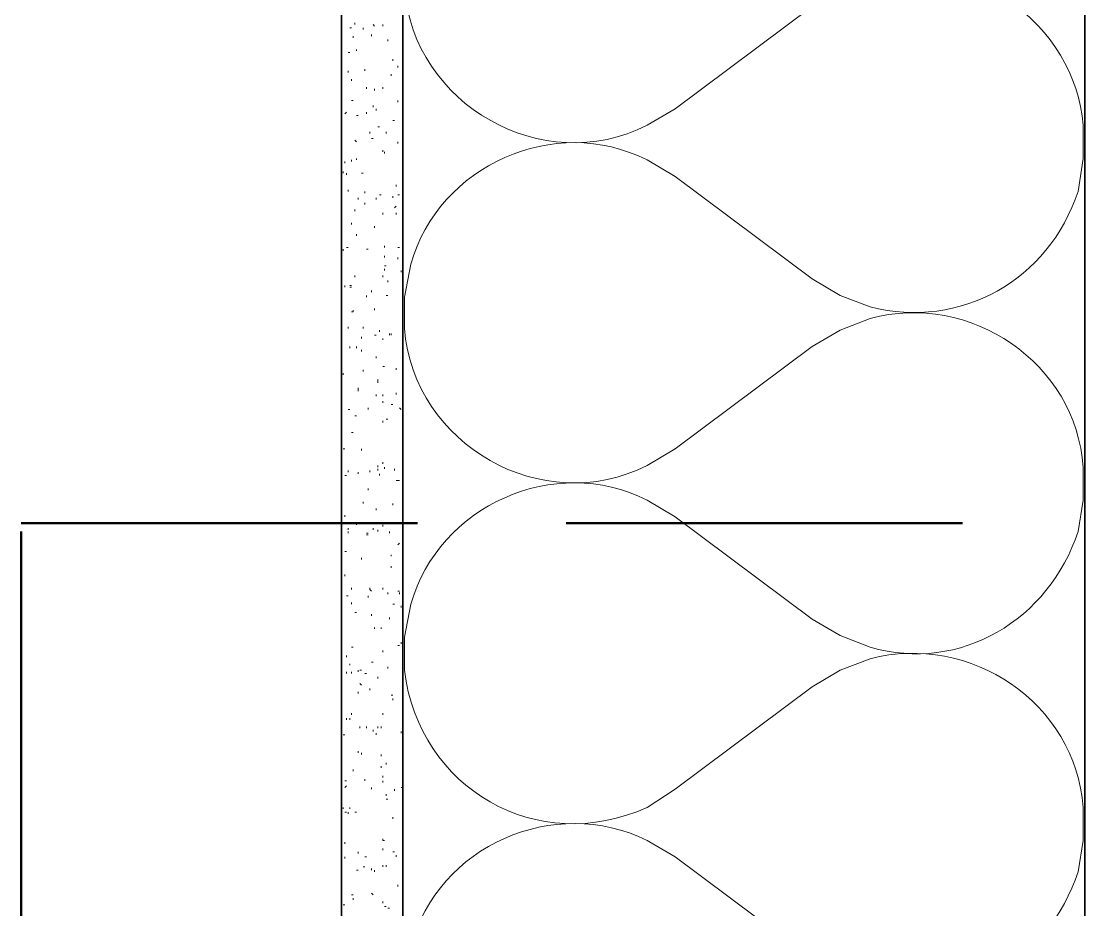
# Model space of a CAD drawing. Header units: inches. Extents: x 5 to 516, y -193 to 129.
# Drawn here: x 91.398 to 92.113, y -189.36 to -188.762 of the extents above; entities that cross this region are included whole.
import ezdxf

# ---------------------------------------------------------------- set-up
doc = ezdxf.new("R2010")
doc.units = ezdxf.units.IN
doc.header["$MEASUREMENT"] = 0
doc.linetypes.add('PDF_IMPORT', pattern=[1, 0.8, -0.2])
doc.layers.add('PDF8_Geometry', color=7, linetype='Continuous')

msp = doc.modelspace()

# ---------------------------------------------------------------- linework, layer by layer
at = {"layer": 'PDF8_Geometry', "lineweight": 35}
for points in [[(92.1132939, -189.8957831), (92.1132939, -187.895783), (92.154405, -187.895783), (92.154405, -189.8957831)], [(91.6132938, -189.8546717), (91.6132938, -187.9168938), (91.654405, -187.9168938), (91.654405, -189.8546717)]]:
    msp.add_lwpolyline(points, close=True, dxfattribs=at)
at = {"layer": 'PDF8_Geometry', "lineweight": 15}
for points in [[(91.818849, -188.8324498), (91.8377379, -188.8213387), (91.9299601, -188.7524498), (91.948849, -188.7413387), (91.968849, -188.7335609)], [(91.6221824, -188.7635608), (91.6221824, -188.7646719)], [(91.6199602, -188.7668943), (91.6188491, -188.7668943)], [(91.6277388, -188.7680054), (91.6277388, -188.7668943)], [(91.6344052, -188.7646722), (91.6355163, -188.7657833)], [(91.6410716, -188.7657832), (91.6410716, -188.7646721)], [(91.6210724, -188.773561), (91.6210724, -188.7724499)], [(91.6332953, -188.7713386), (91.6332953, -188.7724497)], [(91.6444059, -188.7757831), (91.6444059, -188.774672)], [(91.6544044, -188.7757831), (91.6544044, -188.774672)], [(91.6188503, -188.7835609), (91.6177392, -188.7835609)], [(91.6232946, -188.7824498), (91.6232946, -188.7813387)], [(91.647738, -188.7891165), (91.647738, -188.7880054)], [(91.6177381, -188.7968942), (91.6177381, -188.7957831)], [(91.6288488, -188.7957832), (91.6288488, -188.794672)], [(91.6466281, -188.7991164), (91.6466281, -188.7980052)], [(91.6510723, -188.793561), (91.6510723, -188.7924499)], [(91.6199602, -188.8024498), (91.6199602, -188.8013387)], [(91.629961, -188.8068944), (91.629961, -188.8080055)], [(91.6355152, -188.8091165), (91.6355152, -188.8080054)], [(91.6410716, -188.8080054), (91.6410716, -188.8068943)], [(91.6210724, -188.8157832), (91.6199613, -188.8157832)], [(91.6344052, -188.8202277), (91.6344052, -188.8191166)], [(91.6510723, -188.8168943), (91.6510723, -188.8157831)], [(91.6166282, -188.8235609), (91.6155171, -188.8246721)], [(91.6244045, -188.8257831), (91.6232934, -188.8257831)], [(91.629961, -188.8235609), (91.629961, -188.8246721)], [(91.6366274, -188.8213388), (91.6366274, -188.8224499)], [(91.6388495, -188.8335608), (91.6377384, -188.8335608)], [(91.647738, -188.8291166), (91.6488491, -188.8291166)], [(92.108849, -188.8768942), (92.1121823, -188.854672), (92.1121823, -188.8324498)], [(91.6221824, -188.8424499), (91.6232935, -188.843561)], [(91.6321831, -188.8380054), (91.6321831, -188.8368943)], [(91.6344052, -188.8413388), (91.6332941, -188.8413388)], [(91.6432938, -188.8380054), (91.6432938, -188.8368943)], [(91.6410716, -188.8502277), (91.6410716, -188.8491165)], [(91.6510723, -188.843561), (91.6510723, -188.8446721)], [(91.6199602, -188.8568943), (91.6199602, -188.8557832)], [(91.6232946, -188.8546719), (91.6232946, -188.855783)], [(91.6421838, -188.8502277), (91.6421838, -188.8513388)], [(91.818849, -188.8557831), (91.8377379, -188.8668942), (91.9299601, -188.9357831), (91.948849, -188.9468942), (91.968849, -188.954672)], [(91.614406, -188.8646721), (91.614406, -188.863561)], [(91.615516, -188.8580054), (91.615516, -188.8568943)], [(91.6166282, -188.8657831), (91.6166282, -188.864672)], [(91.6266266, -188.8646721), (91.6277377, -188.8646721)], [(91.6177381, -188.8768944), (91.6177381, -188.8757833)], [(91.6288488, -188.8768944), (91.6288488, -188.8780055)], [(91.6499601, -188.8735609), (91.6499601, -188.8724498)], [(91.6244045, -188.8824497), (91.6244045, -188.8813386)], [(91.6288488, -188.8857832), (91.6288488, -188.8846721)], [(91.6366274, -188.8824497), (91.6366274, -188.8813386)], [(91.6388495, -188.8791165), (91.6399606, -188.8791165)], [(91.647738, -188.8813386), (91.647738, -188.8802275)], [(91.6521823, -188.8791165), (91.6510712, -188.8791165)], [(91.6221824, -188.8902277), (91.6221824, -188.8891166)], [(91.6410716, -188.8924499), (91.6410716, -188.8913387)], [(91.6499601, -188.8868942), (91.648849, -188.8880054)], [(91.6499601, -188.8924499), (91.6499601, -188.8913387)], [(91.6199602, -188.8991165), (91.6199602, -188.8980054)], [(91.6232946, -188.9068943), (91.6232946, -188.9057832)], [(91.6355152, -188.9002276), (91.6355152, -188.9013387)], [(91.6421838, -188.914672), (91.6421838, -188.9135609)], [(91.614406, -188.9168942), (91.614406, -188.915783)], [(91.6177381, -188.914672), (91.616627, -188.914672)], [(91.6310709, -188.9157831), (91.6299598, -188.9157831)], [(91.6421838, -188.9213387), (91.6421838, -188.9202276)], [(91.6510723, -188.914672), (91.6521835, -188.914672)], [(91.6432938, -188.9268943), (91.6421826, -188.9268943)], [(91.6510723, -188.9213387), (91.6510723, -188.9224498)], [(91.6599601, -188.9257831), (91.6555156, -188.9480053), (91.6555156, -188.9691165)], [(91.6221824, -188.9346721), (91.6221824, -188.9335609)], [(91.6410716, -188.933561), (91.6410716, -188.9346721)], [(91.6421838, -188.9302275), (91.6421838, -188.9291164)], [(91.6532945, -188.9313389), (91.6532945, -188.9302277)], [(91.615516, -188.9402277), (91.615516, -188.9413388)], [(91.6199602, -188.9402277), (91.6188491, -188.9402277)], [(91.6188503, -188.9413387), (91.6199614, -188.9413387)], [(91.6444059, -188.9368942), (91.6444059, -188.9380053)], [(91.629961, -188.9480054), (91.629961, -188.9468943)], [(91.6332953, -188.9446719), (91.6332953, -188.9435608)], [(91.6444059, -188.9468943), (91.6432948, -188.9468943)], [(91.6210724, -188.9568942), (91.6210724, -188.9580053)], [(91.6355152, -188.9557832), (91.6355152, -188.9568943)], [(91.6199602, -188.9580053), (91.6210713, -188.9580053)], [(91.818849, -189.0613387), (91.8377379, -189.0502276), (91.9299601, -188.9813387), (91.948849, -188.9702276), (91.968849, -188.9624498)], [(91.6177381, -188.9691165), (91.6177381, -188.9680054)], [(91.6277388, -188.9691165), (91.6277388, -188.9680054)], [(91.6388495, -188.9713386), (91.6388495, -188.9702275)], [(91.6266266, -188.9746721), (91.6266266, -188.9757832)], [(91.6366274, -188.9735611), (91.6355162, -188.9735611)], [(91.6410716, -188.9757832), (91.6410716, -188.9768943)], [(91.6455159, -188.9735611), (91.6455159, -188.97245)], [(91.6466281, -188.9735611), (91.6466281, -188.97245)], [(91.6188503, -188.9824499), (91.6188503, -188.9813388)], [(91.6232946, -188.9813388), (91.6232946, -188.9824499)], [(91.6266266, -188.9835609), (91.6266266, -188.9846721)], [(91.6366274, -188.9891166), (91.6366274, -188.9880054)], [(91.614406, -189.0002275), (91.614406, -188.9991164)], [(91.6277388, -188.9968943), (91.6277388, -188.9980054)], [(91.6410716, -188.9946722), (91.6421827, -188.9946722)], [(91.6499601, -188.9957832), (91.6499601, -188.9968943)], [(91.6377396, -189.003561), (91.6377396, -189.0046721)], [(91.6377396, -189.0057831), (91.6377396, -189.004672)], [(91.6132938, -189.0080055), (91.6132938, -189.0091166)], [(91.6244045, -189.0113388), (91.6244045, -189.0102277), (91.6244045, -189.0091165)], [(91.6366274, -189.0146722), (91.6366274, -189.0135611)], [(91.6410716, -189.0146722), (91.6410716, -189.0135611)], [(91.6499601, -189.0135609), (91.6499601, -189.0124497)], [(91.6410716, -189.0180054), (91.6410716, -189.0191165)], [(91.647738, -189.0202275), (91.6466269, -189.0202275)], [(91.6188503, -189.023561), (91.6177392, -189.023561)], [(91.6221824, -189.0280053), (91.6232935, -189.0280053)], [(91.6310709, -189.023561), (91.6310709, -189.0224499)], [(91.6521823, -189.0224499), (91.6532934, -189.0235611)], [(91.6410716, -189.0324498), (91.6410716, -189.0313387)], [(91.6444059, -189.0302277), (91.6432948, -189.0302277)], [(91.6210724, -189.0391165), (91.6199613, -189.0391165)], [(91.614406, -189.0502277), (91.6155171, -189.0502277)], [(91.6266266, -189.0513388), (91.6266266, -189.0502277)], [(91.6544044, -189.054672), (91.6544044, -189.0535609)], [(91.6377396, -189.0613387), (91.6377396, -189.0624498)], [(91.6377396, -189.0646721), (91.6377396, -189.063561)], [(91.6410716, -189.0602276), (91.6410716, -189.0591165)], [(91.6421838, -189.0635611), (91.6421838, -189.06245)], [(91.6488502, -189.0646721), (91.6488502, -189.063561)], [(92.108849, -189.1057831), (92.1121823, -189.084672), (92.1121823, -189.0624498)], [(91.615516, -189.0680053), (91.6166271, -189.0680053)], [(91.6177381, -189.0657832), (91.6177381, -189.0646721)], [(91.6244045, -189.0668943), (91.6244045, -189.0657832)], [(91.6321831, -189.0646721), (91.6321831, -189.0657833)], [(91.6388495, -189.0680053), (91.6388495, -189.0668942)], [(91.6521835, -189.0713388), (91.6510723, -189.0713388), (91.6499612, -189.0713388)], [(91.6310709, -189.0780055), (91.6310709, -189.0768944)], [(91.6132938, -189.0802276), (91.6132938, -189.0791165)], [(91.6277388, -189.0868943), (91.6277388, -189.0857832)], [(91.818849, -189.084672), (91.8377379, -189.0957831), (91.9299601, -189.164672), (91.948849, -189.1757832), (91.968849, -189.1835609)], [(91.6366274, -189.0913389), (91.6366274, -189.0902278)], [(91.647738, -189.0880054), (91.647738, -189.0868943)], [(91.6544044, -189.0880054), (91.6544044, -189.0868943)], [(91.615516, -189.0957831), (91.615516, -189.094672)], [(91.6177381, -189.1035609), (91.6177381, -189.104672)], [(91.6177381, -189.1068944), (91.6177381, -189.1057832)], [(91.6232946, -189.1013387), (91.6232946, -189.1002276)], [(91.629961, -189.1068944), (91.6310721, -189.1068944)], [(91.6344052, -189.1046719), (91.6344052, -189.1035608)], [(91.6377396, -189.1057833), (91.6377396, -189.1046722)], [(91.6410716, -189.1024498), (91.6410716, -189.1013387)], [(91.6455159, -189.1057833), (91.6455159, -189.1068944)], [(91.629961, -189.1080054), (91.6310721, -189.1080054)], [(91.6521823, -189.113561), (91.6510712, -189.1146721)], [(91.6166282, -189.1191166), (91.6155171, -189.1191166)], [(91.6466281, -189.1224498), (91.6466281, -189.1213387)], [(91.6266266, -189.124672), (91.6266266, -189.1235609)], [(91.6544044, -189.124672), (91.6544044, -189.1257831)], [(91.615516, -189.1346721), (91.615516, -189.1357832)], [(91.6466281, -189.1291165), (91.6466281, -189.1302276)], [(91.6177381, -189.1491166), (91.616627, -189.1491166)], [(91.6199602, -189.1435609), (91.6199602, -189.1446721)], [(91.6310709, -189.1491166), (91.6310709, -189.1502277)], [(91.6332942, -189.1457831), (91.6321831, -189.144672), (91.6321831, -189.1435609)], [(91.6410716, -189.144672), (91.6410716, -189.1435609)], [(91.6444059, -189.1468944), (91.6444059, -189.1480055)], [(91.6521823, -189.1457831), (91.6510712, -189.1457831)], [(91.6521823, -189.1480055), (91.6521823, -189.1468944)], [(91.6199602, -189.1546722), (91.6199602, -189.1535611)], [(91.647738, -189.1546722), (91.6488491, -189.1546722)], [(91.6532945, -189.1568943), (91.6532945, -189.1557832)], [(91.6599601, -189.154672), (91.6555156, -189.1768943), (91.6555156, -189.1991165)], [(91.6232946, -189.1602275), (91.6221835, -189.1602275)], [(91.6332953, -189.1613388), (91.6332953, -189.16245)], [(91.6455159, -189.163561), (91.6455159, -189.1646721)], [(91.6355152, -189.1713387), (91.6355152, -189.1702276)], [(91.6399594, -189.1713387), (91.6399594, -189.1702276)], [(91.6210724, -189.183561), (91.6199613, -189.183561)], [(91.6410716, -189.1868942), (91.6410716, -189.1857831)], [(91.6521823, -189.1824499), (91.6510712, -189.1824499)], [(91.6532945, -189.1813389), (91.6532945, -189.1802278)], [(91.6166282, -189.1902277), (91.6166282, -189.1891166)], [(91.818849, -189.2913387), (91.8377379, -189.2791165), (91.9299601, -189.2102276), (91.948849, -189.1991165), (91.968849, -189.1913387)], [(91.6166282, -189.2013386), (91.6166282, -189.2002275)], [(91.6188503, -189.1957833), (91.6188503, -189.1946722)], [(91.6199602, -189.2002276), (91.6199602, -189.2013387)], [(91.6244045, -189.2002276), (91.6244045, -189.1991165)], [(91.6266266, -189.1991165), (91.6255155, -189.1991165)], [(91.6332953, -189.1935609), (91.6344064, -189.1935609)], [(91.6444059, -189.1980054), (91.6444059, -189.1968943)], [(91.629961, -189.2013386), (91.6288498, -189.2013386)], [(91.6377396, -189.203561), (91.6377396, -189.2046722)], [(91.6244045, -189.214672), (91.6244045, -189.2135609)], [(91.6255167, -189.2080053), (91.6266278, -189.2091164)], [(91.6321831, -189.2124499), (91.6321831, -189.2113387)], [(91.647738, -189.2157831), (91.6466269, -189.2157831)], [(91.647738, -189.2191165), (91.647738, -189.2180054)], [(91.6199602, -189.2291164), (91.6199602, -189.2280053)], [(91.6410716, -189.2291164), (91.6410716, -189.2280053)], [(91.6166282, -189.2324499), (91.6166282, -189.2313388)], [(91.6188503, -189.2324499), (91.6188503, -189.2313388)], [(91.615516, -189.2424498), (91.6144049, -189.2424498)], [(91.6255167, -189.2368944), (91.6255167, -189.2380056)], [(91.629961, -189.2380055), (91.629961, -189.2368944)], [(91.6344052, -189.2402276), (91.6344052, -189.2391165)], [(91.6366274, -189.2424498), (91.6366274, -189.2413387)], [(91.6377396, -189.2380055), (91.6377396, -189.2368944)], [(91.6399594, -189.2380055), (91.6399594, -189.2368944)], [(91.6532945, -189.2402276), (91.6532945, -189.2413388)], [(91.6244045, -189.253561), (91.6244045, -189.2546721)], [(91.6266266, -189.2557831), (91.6266266, -189.254672)], [(91.6399594, -189.2568942), (91.6399594, -189.2557831)], [(91.6399594, -189.2646722), (91.6399594, -189.2635611)], [(91.6432938, -189.2624498), (91.6432938, -189.2613387)], [(91.6210724, -189.2668944), (91.6210724, -189.2657832)], [(91.6410716, -189.2702276), (91.6410716, -189.2713387)], [(91.6166282, -189.273561), (91.6155171, -189.273561)], [(91.6166282, -189.2768942), (91.6155171, -189.2780053)], [(91.6288488, -189.273561), (91.6288488, -189.2724499)], [(91.6332953, -189.2791166), (91.6332953, -189.2780055)], [(91.6410716, -189.2746721), (91.6410716, -189.273561)], [(91.6544044, -189.2780053), (91.6532933, -189.2780053)], [(91.6432938, -189.2835609), (91.6432938, -189.2824498)], [(91.6432938, -189.2857833), (91.6444049, -189.2857833)], [(91.6488502, -189.2802277), (91.6488502, -189.2791166)], [(91.614406, -189.29245), (91.614406, -189.2913389)], [(91.6188503, -189.29245), (91.6188503, -189.2913389)], [(92.108849, -189.3346721), (92.1121823, -189.313561), (92.1121823, -189.2913387)], [(91.615516, -189.2946721), (91.6166271, -189.2946721)], [(91.6177381, -189.2946721), (91.6177381, -189.2957832)], [(91.6221824, -189.2946721), (91.6232935, -189.2946721)], [(91.647738, -189.2991164), (91.647738, -189.2980053)], [(91.615516, -189.3157832), (91.615516, -189.3146721)], [(91.6410716, -189.3124498), (91.6410716, -189.3135609)], [(91.6421838, -189.3135611), (91.6410727, -189.3135611)], [(91.6544044, -189.3135611), (91.6544044, -189.31245)], [(91.818849, -189.313561), (91.8377379, -189.3246721), (91.9299601, -189.393561), (91.948849, -189.4057832), (91.968849, -189.413561)], [(91.6244045, -189.3224499), (91.6244045, -189.3213388)], [(91.6410716, -189.3202278), (91.6410716, -189.3191167)], [(91.647738, -189.3213388), (91.6488491, -189.3213388)], [(91.615516, -189.3257831), (91.615516, -189.324672)], [(91.6288488, -189.324672), (91.6299599, -189.324672)], [(91.6499601, -189.324672), (91.6499601, -189.3235609)], [(91.6232946, -189.3335609), (91.6244057, -189.3335609)], [(91.6288488, -189.3313387), (91.6277377, -189.3313387)], [(91.6332953, -189.3324498), (91.6332953, -189.3335609)], [(91.6355152, -189.3346722), (91.6355152, -189.3335611)], [(91.6410716, -189.3313387), (91.6410716, -189.3302276)], [(91.6432938, -189.3313387), (91.6432938, -189.3302276)], [(91.6210724, -189.3502277), (91.6199613, -189.3502277)], [(91.6332953, -189.3491166), (91.6344064, -189.3502277)], [(91.6510723, -189.3446721), (91.6510723, -189.343561)], [(91.615516, -189.3568944), (91.6144049, -189.3568944)], [(91.6210724, -189.3524498), (91.6210724, -189.3535609)], [(91.6410716, -189.354672), (91.6410716, -189.3557831)], [(91.6421838, -189.3580054), (91.6432949, -189.3580054)], [(91.6455159, -189.3591165), (91.6444048, -189.3591165)]]:
    msp.add_lwpolyline(points, dxfattribs=at)
at = {"layer": 'PDF8_Geometry', "linetype": 'PDF_IMPORT', "lineweight": 50, "ltscale": 0.333333}
msp.add_lwpolyline([(93.0755155, -189.1002277), (93.0755155, -190.1057832), (91.3977389, -190.1057834), (91.397738, -189.1002276), (93.0755168, -189.1002277)], dxfattribs=at)
at = {"layer": 'PDF8_Geometry', "lineweight": 15}
for points in [[(92.1121823, -188.8324498), (92.1070712, -188.7640424), (92.0351638, -188.7127831), (91.968849, -188.7335609)], [(91.6555156, -188.7402275), (91.6618489, -188.8186535), (91.7484601, -188.8680053), (91.818849, -188.8324498)], [(91.818849, -188.8557831), (91.7566267, -188.8242646), (91.6785527, -188.8595053), (91.6599601, -188.9257831)], [(91.968849, -188.954672), (92.029886, -188.970172), (92.0889786, -188.9367091), (92.108849, -188.8768942)], [(92.1121823, -189.0624498), (92.1076638, -188.9925054), (92.0361453, -188.9440424), (91.968849, -188.9624498)], [(91.6555156, -188.9691165), (91.6618489, -189.0475424), (91.7484601, -189.0968942), (91.818849, -189.0613387)], [(91.818849, -189.084672), (91.7566267, -189.0531535), (91.6785527, -189.0883757), (91.6599601, -189.154672)], [(91.968849, -189.1835609), (92.0301638, -189.201172), (92.0889786, -189.1650239), (92.108849, -189.1057831)], [(92.1121823, -189.2913387), (92.1072379, -189.2210609), (92.0362749, -189.1738943), (91.968849, -189.1913387)], [(91.6555156, -189.1991165), (91.6653489, -189.2788202), (91.744923, -189.3248943), (91.818849, -189.2913387)], [(91.818849, -189.313561), (91.7566823, -189.2828387), (91.6780897, -189.3170424), (91.6599601, -189.3846721)], [(91.968849, -189.413561), (92.0312749, -189.428098), (92.0886823, -189.395135), (92.108849, -189.3346721)]]:
    msp.add_open_spline(points, degree=3, dxfattribs=at)

doc.saveas('drawing.dxf')
